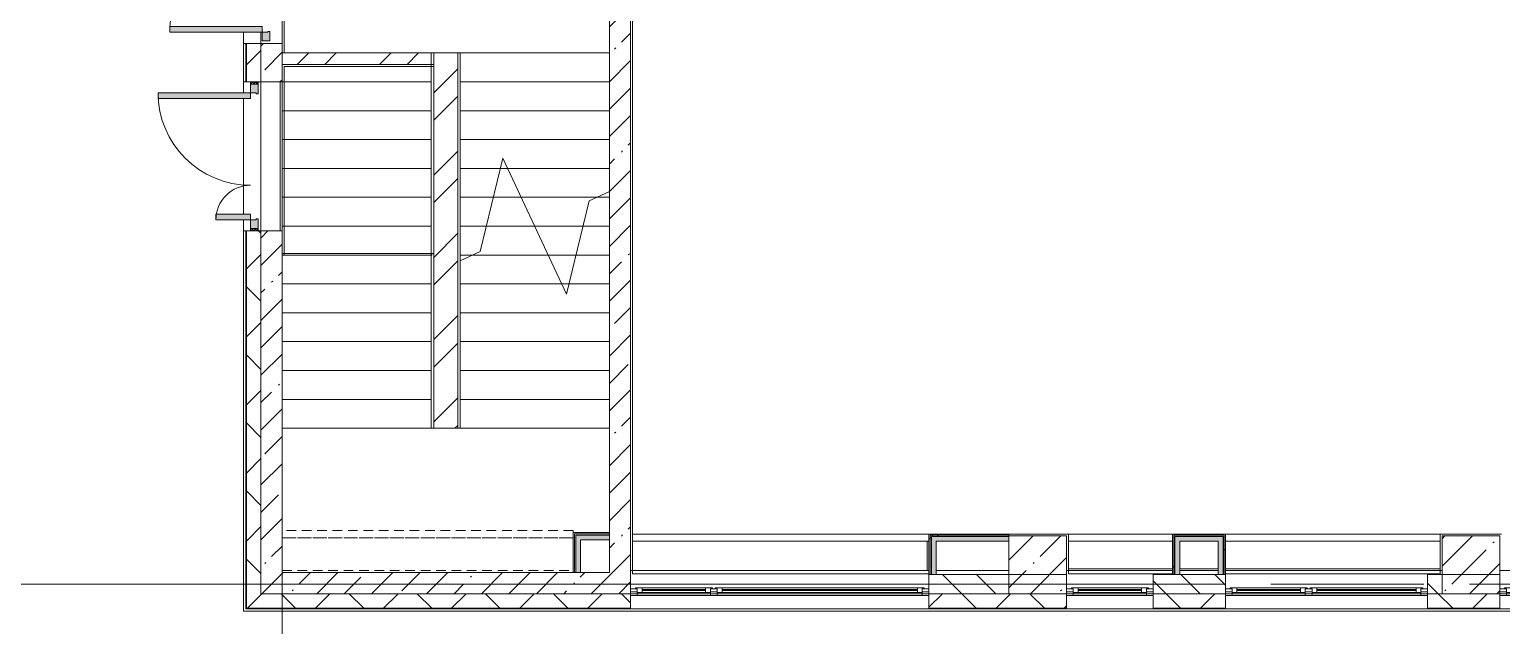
# Model space of a CAD drawing. Header units: millimetres. Extents: x 35881 to 234190, y -8553 to 29063.
# Drawn here: x 104665 to 119958, y -431 to 5765 of the extents above; entities that cross this region are included whole.
import ezdxf

# ---------------------------------------------------------------- set-up
doc = ezdxf.new("R2010")
doc.units = ezdxf.units.MM
doc.linetypes.add('200_ШТРИХ__ш1_п0_6_', pattern=[160, 100, -60])
doc.linetypes.add('Осевая', pattern=[3175, 635, -476.25, 1587.5, -476.25])
for name, color, linetype, lineweight in [('A-DETL-MBND-1', 7, '200_ШТРИХ__ш1_п0_6_', 9), ('A-GLAZ-2', 7, 'Continuous', 5), ('A-WALL', 7, 'Continuous', 9), ('A-WALL-3', 7, 'Continuous', 5), ('I-WALL-4', 7, 'Continuous', 5), ('S-COLS-1', 7, 'Continuous', 5), ('S-STRS-2', 7, 'Continuous', 5), ('S-STRS-MBND-1', 7, 'Continuous', 5), ('Оси', 7, 'Continuous', 9), ('Оси-2', 7, 'Осевая', 9)]:
    doc.layers.add(name, color=color, linetype=linetype, lineweight=lineweight)
for name, color, linetype, lineweight, true_color in [('A-DOOR-4', 7, 'Continuous', 5, 0xaaaaaa), ('A-DOOR-5', 7, 'Continuous', 5, 0xe2e2e2), ('A-DOOR-FRAM-3', 7, 'Continuous', 5, 0xaaaaaa), ('A-FLOR-1', 7, 'Continuous', 5, 0xaaaaaa), ('I-WALL-1', 7, 'Continuous', 9, 0xe7e7e7), ('I-WALL-2', 7, 'Continuous', 5, 0xe7e7e7)]:
    doc.layers.add(name, color=color, linetype=linetype, lineweight=lineweight, true_color=true_color)
pattern_1 = [(45, (107179.66, 0), (-353.5534, 353.5534), []), (135, (107179.66, 0), (-353.5534, -353.5534), [])]
pattern_2 = [(45, (107179.66, 0), (-285.123, 285.123), []), (45, (107464.8, 0), (-285.123, 285.123), [504.031, -100.806, 16.764, -84.042])]
pattern_3 = [(45, (107179.66, 0), (-427.684, 427.684), []), (45, (107464.8, 0), (-427.684, 427.684), [])]
pattern_4 = [(45, (107179.66, 0), (-530.33, 530.33), []), (135, (107179.66, 0), (-530.33, -530.33), [])]

# ---------------------------------------------------------------- blocks, each defined once
blk = doc.blocks.new('120_Окно_СКБ_1Ст - 120_Окно_СКБ_1Ст 900х2500_h_-22445987-1_10_2_птичка')
at = {"layer": 'A-GLAZ-2'}
for p, q in [((-450, -127), (-450, -57)), ((-450, -57), (-380, -57)), ((450, -57), (-450, -57)), ((-380, -127), (-450, -127)), ((-450, -127), (-400, -127)), ((-380, -127), (-400, -127)), ((-400, -127), (-400, -137)), ((-400, -137), (400, -137)), ((400, -137), (-400, -137)), ((-380, -57), (-380, -127)), ((380, -87), (-380, -87)), ((-380, -87), (-380, -127)), ((-330, -137), (-330, -87)), ((-330, -107), (330, -107)), ((330, -117), (-330, -117)), ((330, -137), (330, -87)), ((380, -127), (380, -57)), ((380, -57), (450, -57)), ((380, -127), (380, -87)), ((450, -127), (380, -127)), ((400, -127), (380, -127)), ((400, -127), (450, -127)), ((400, -137), (400, -127)), ((450, -57), (450, -127))]:
    blk.add_line(p, q, dxfattribs=at)
blk = doc.blocks.new('120_Окно_СКБ_2Ст - 120_Окно_СКБ_2Ст 2100х2500 _мал створка справа_-22445857-1_10_2_птичка')
at = {"layer": 'A-GLAZ-2'}
for p, q in [((-1050, -127), (-1050, -57)), ((-1050, -57), (-980, -57)), ((1050, -57), (-1050, -57)), ((-980, -127), (-1050, -127)), ((-1050, -127), (-1000, -127)), ((-980, -127), (-1000, -127)), ((-1000, -127), (-1000, -137)), ((-1000, -137), (170, -137)), ((170, -137), (-1000, -137)), ((-980, -57), (-980, -127)), ((150, -87), (-980, -87)), ((-980, -87), (-980, -127)), ((-930, -137), (-930, -87)), ((-930, -107), (100, -107)), ((100, -117), (-930, -117)), ((100, -137), (100, -87)), ((150, -127), (150, -57)), ((150, -57), (220, -57)), ((150, -127), (150, -87)), ((220, -127), (150, -127)), ((170, -127), (150, -127)), ((170, -127), (200, -127)), ((170, -137), (170, -127)), ((220, -127), (200, -127)), ((200, -127), (200, -137)), ((200, -137), (1000, -137)), ((1000, -137), (200, -137)), ((220, -57), (220, -127)), ((980, -87), (220, -87)), ((220, -87), (220, -127)), ((270, -137), (270, -87)), ((270, -107), (930, -107)), ((930, -117), (270, -117)), ((930, -137), (930, -87)), ((980, -127), (980, -57)), ((980, -57), (1050, -57)), ((980, -127), (980, -87)), ((1050, -127), (980, -127)), ((1000, -127), (980, -127)), ((1000, -127), (1050, -127)), ((1000, -137), (1000, -127)), ((1050, -57), (1050, -127))]:
    blk.add_line(p, q, dxfattribs=at)
blk = doc.blocks.new('120_Окно_СКБ_2Ст - 120_Окно_СКБ_2Ст 3100х2500 _мал_створка слева_-V273-1_10_2_птичка')
at = {"layer": 'A-GLAZ-2'}
for p, q in [((-1550, -127), (-1550, -57)), ((-1550, -57), (-1480, -57)), ((1550, -57), (-1550, -57)), ((-1480, -127), (-1550, -127)), ((-1550, -127), (-1500, -127)), ((-1480, -127), (-1500, -127)), ((-1500, -127), (-1500, -137)), ((-1500, -137), (670, -137)), ((670, -137), (-1500, -137)), ((-1480, -57), (-1480, -127)), ((650, -87), (-1480, -87)), ((-1480, -87), (-1480, -127)), ((-1430, -137), (-1430, -87)), ((-1430, -107), (600, -107)), ((600, -117), (-1430, -117)), ((600, -137), (600, -87)), ((650, -127), (650, -57)), ((650, -57), (720, -57)), ((650, -127), (650, -87)), ((720, -127), (650, -127)), ((670, -127), (650, -127)), ((670, -127), (700, -127)), ((670, -137), (670, -127)), ((720, -127), (700, -127)), ((700, -127), (700, -137)), ((700, -137), (1500, -137)), ((1500, -137), (700, -137)), ((720, -57), (720, -127)), ((1480, -87), (720, -87)), ((720, -87), (720, -127)), ((770, -137), (770, -87)), ((770, -107), (1430, -107)), ((1430, -117), (770, -117)), ((1430, -137), (1430, -87)), ((1480, -127), (1480, -57)), ((1480, -57), (1550, -57)), ((1480, -127), (1480, -87)), ((1550, -127), (1480, -127)), ((1500, -127), (1480, -127)), ((1500, -127), (1550, -127)), ((1500, -137), (1500, -127)), ((1550, -57), (1550, -127))]:
    blk.add_line(p, q, dxfattribs=at)
blk = doc.blocks.new('110_Дверь_СКБ_2Ст_Наружная - ДН-1_л__ Двухстворчатая 1350 х3200 _ЛК_ в свету с верхним остеклением 2-22796854-1_10_2_птичка')
at = {"layer": 'A-DOOR-5'}
for points in [[(-715.5, 101), (-715.5, -91), (-655.5, -91), (-655.5, 869), (-715.5, 869)], [(694.5, -79), (694.5, -91), (754.5, -91), (754.5, 419), (694.5, 419), (694.5, -12.6)]]:
    blk.add_hatch(color=256, dxfattribs=at).paths.add_polyline_path(points)
h = blk.add_hatch(color=256, dxfattribs=at)
h.paths.add_polyline_path([(-805.5, -171), (-705.5, -171), (-705.5, -151), (-715.5, -151), (-715.5, -91), (-805.5, -91)])
h.paths.add_polyline_path([(744.5, -171), (844.5, -171), (844.5, -91), (754.5, -91), (754.5, -151), (744.5, -151)])
at = {"layer": 'A-DOOR-4'}
for p, q in [((-715.5, 869), (-715.5, -91)), ((-655.5, 869), (-715.5, 869)), ((-655.5, -91), (-655.5, 869)), ((754.5, 419), (694.5, 419)), ((694.5, 419), (694.5, -91)), ((754.5, -91), (754.5, 419)), ((-715.5, -91), (-655.5, -91)), ((694.5, -91), (754.5, -91))]:
    blk.add_line(p, q, dxfattribs=at)
for centre, radius, start, end in [((-715.5, -91), 960, 0, 90), ((754.5, -91), 510, 90, 180)]:
    blk.add_arc(centre, radius, start, end, dxfattribs=at)
at = {"layer": 'A-DOOR-FRAM-3'}
for p, q in [((-715.5, -91), (-805.5, -91)), ((-805.5, -91), (-805.5, -171)), ((-715.5, -151), (-715.5, -91)), ((-705.5, -151), (-715.5, -151)), ((-705.5, -171), (-705.5, -151)), ((754.5, -151), (744.5, -151)), ((744.5, -151), (744.5, -171)), ((754.5, -91), (754.5, -151)), ((844.5, -91), (754.5, -91)), ((844.5, -171), (844.5, -91)), ((-805.5, -171), (-705.5, -171)), ((744.5, -171), (844.5, -171))]:
    blk.add_line(p, q, dxfattribs=at)
blk = doc.blocks.new('110_Дверь_СКБ_2Ст_Наружная - ДН-3_л__ Двухстворчатая 1200 х3200 из подвала EI30-23666533-1_10_2_птичка')
at = {"layer": 'A-DOOR-4'}
h = blk.add_hatch(dxfattribs=at)
h.set_pattern_fill('FP_164', color=256, style=0, pattern_type=2)
h.set_pattern_definition([(135, (1526.41, 143.685), (-14.14214, -14.14214), []), (225, (1526.41, 143.685), (14.14214, -14.14214), [])])
h.paths.add_polyline_path([(770, -48), (772, -51), (795, -51), (795, 29), (770, 29), (770, -31)])
at = {"layer": 'A-DOOR-5'}
for points in [[(620, 989), (620, 29), (680, 29), (680, 989)], [(-640, 71), (-640, 29), (-580, 29), (-580, 389), (-640, 389), (-640, 79)]]:
    blk.add_hatch(color=256, dxfattribs=at).paths.add_polyline_path(points)
h = blk.add_hatch(color=256, dxfattribs=at)
h.paths.add_polyline_path([(-730, -51), (-630, -51), (-630, -31), (-640, -31), (-640, 29), (-730, 29)])
h.paths.add_polyline_path([(670, -51), (770, -48), (770, 29), (680, 29), (680, -31), (670, -31)])
at = {"layer": 'A-DOOR-FRAM-3'}
h = blk.add_hatch(dxfattribs=at)
h.set_pattern_fill('FP_165', color=256, style=0, pattern_type=2)
h.set_pattern_definition([(45, (-596.384, 143.685), (-14.1421, 14.1421), []), (135, (-596.384, 143.685), (-14.1421, -14.1421), [])])
h.paths.add_polyline_path([(-755, 29), (-755, -51), (-730, -51), (-730, 29)])
at = {"layer": 'A-DOOR-4'}
for p, q in [((680, 989), (620, 989)), ((620, 989), (620, 29)), ((680, 29), (680, 989)), ((-640, 389), (-640, 29)), ((-580, 389), (-640, 389)), ((-580, 29), (-580, 389)), ((-640, 29), (-580, 29)), ((620, 29), (680, 29))]:
    blk.add_line(p, q, dxfattribs=at)
for centre, radius, start, end in [((680, 29), 960, 90, 180), ((-640, 29), 360, 0, 90)]:
    blk.add_arc(centre, radius, start, end, dxfattribs=at)
at = {"layer": 'A-DOOR-FRAM-3'}
for p, q in [((-730, 29), (-755, 29)), ((-755, 29), (-755, -51)), ((-640, 29), (-730, 29)), ((-730, 29), (-730, -51)), ((-730, -51), (-730, 29)), ((-640, -31), (-640, 29)), ((680, 29), (680, -31)), ((770, 29), (680, 29)), ((770, -51), (770, 29)), ((795, 29), (770, 29)), ((770, 29), (770, -51)), ((795, -51), (795, 29)), ((-755, -51), (-730, -51)), ((-730, -51), (-630, -51)), ((-630, -31), (-640, -31)), ((-630, -51), (-630, -31)), ((680, -31), (670, -31)), ((670, -31), (670, -51)), ((670, -51), (770, -51)), ((770, -51), (795, -51))]:
    blk.add_line(p, q, dxfattribs=at)
blk = doc.blocks.new('Зашивка приборов отопления18 - Зашивка приборов отопления-33281779-1_10_2_птичка')
at = {"layer": 'A-WALL-3'}
for p, q in [((12140, 520), (9910, 520)), ((12140, 445), (12140, 520)), ((12140, 445), (9910, 445)), ((9910, 445), (12140, 445)), ((12140, 105), (12140, 445)), ((9910, 105), (12140, 105))]:
    blk.add_line(p, q, dxfattribs=at)
blk = doc.blocks.new('Зашивка приборов отопления16 - Зашивка приборов отопления-33282046-1_10_2_птичка')
at = {"layer": 'A-WALL-3'}
for p, q in [((10990, 520), (9910, 520)), ((9910, 520), (9910, 445)), ((10990, 445), (9910, 445)), ((9910, 445), (9910, 105)), ((9910, 445), (10990, 445)), ((9910, 105), (10990, 105))]:
    blk.add_line(p, q, dxfattribs=at)
blk = doc.blocks.new('Зашивка приборов отопления17 - Зашивка приборов отопления-33282118-1_10_2_птичка')
at = {"layer": 'A-WALL-3'}
for p, q in [((10990, 520), (7910, 520)), ((7910, 520), (7910, 445)), ((10990, 445), (7910, 445)), ((7910, 445), (7910, 105)), ((7910, 445), (10990, 445)), ((7910, 105), (10990, 105))]:
    blk.add_line(p, q, dxfattribs=at)
blk = doc.blocks.new('Зашивка приборов отопления45 - Зашивка приборов отопления-33465879-1_10_2_птичка')
at = {"layer": 'A-DETL-MBND-1'}
for p, q in [((3135, 556), (110, 556)), ((3135, 481), (110, 481)), ((110, 481), (3135, 481)), ((3135, 535), (3135, 556)), ((110, 141), (3135, 141))]:
    blk.add_line(p, q, dxfattribs=at)

msp = doc.modelspace()

# ---------------------------------------------------------------- hatches: boundary and pattern name
at = {"layer": 'A-WALL-3'}
h = msp.add_hatch(dxfattribs=at)
h.set_pattern_fill('FP_74', color=256, style=0, pattern_type=2)
h.set_pattern_definition(pattern_1)
h.paths.add_polyline_path([(107069.7, -100), (107069.7, 3670), (106919.7, 3670), (106919.7, -100)])
h.paths.add_polyline_path([(106919.7, 5220), (107069.7, 5220), (107069.7, 5620), (106919.7, 5620), (106919.7, 5520)])
h.paths.add_polyline_path([(106919.7, 7320), (107069.7, 7320), (107069.7, 8520), (106919.7, 8520), (106919.7, 7544.6)])
h.paths.add_polyline_path([(106980.3, 10820), (107069.7, 10820), (107069.7, 12220), (106919.7, 12220), (106919.7, 10820)])
h.paths.add_polyline_path([(107069.7, 13120), (107069.1, 15350), (106919.7, 15350), (106919.7, 13120), (107025.4, 13120)])
h = msp.add_hatch(dxfattribs=at)
h.set_pattern_fill('FP_66', color=256, style=0, pattern_type=2)
h.set_pattern_definition([(135, (107179.66, 0), (-176.7767, -176.7767), [])])
h.paths.add_polyline_path([(114009.7, -100), (114839.7, -100), (114839.7, 100), (114009.7, 100), (114009.7, -80)])
h.paths.add_polyline_path([(129089.7, -100), (129089.7, 100), (128789.7, 100), (128789.7, -100)])
h.paths.add_polyline_path([(134489.7, -100), (135489.4, -100), (135489.4, 100), (134489.7, 100), (134489.7, -80)])
h.paths.add_polyline_path([(116339.4, -100), (117089.7, -100), (117089.7, 100), (116339.4, 100), (116339.4, -80)])
h.paths.add_polyline_path([(119339.7, -100), (119339.7, 100), (119189.7, 100), (119189.7, -100)])
h.paths.add_polyline_path([(127669.7, -100), (127889.7, -100), (127889.7, 100), (126539.7, 100), (126539.7, -100), (126574.8, -100)])
h.paths.add_polyline_path([(133589.7, -100), (133589.7, 100), (133339.7, 100), (133339.7, -100)])
h.paths.add_polyline_path([(122789.7, -100), (122789.7, 100), (122039.7, 100), (122039.7, -100)])
h.paths.add_polyline_path([(123689.7, -100), (123839.7, -94.4), (123839.7, 100), (123689.7, 100), (123689.7, -80)])
h.paths.add_polyline_path([(129814.7, -100), (129814.7, 100), (129689.7, 100), (129689.7, -100)])
h.paths.add_polyline_path([(132614.7, -100), (132739.7, -100), (132739.7, 100), (132614.7, 100), (132614.7, -80)])
h = msp.add_hatch(dxfattribs=at)
h.set_pattern_fill('FP_74', color=256, style=0, pattern_type=2)
h.set_pattern_definition(pattern_1)
h.paths.add_polyline_path([(145570.7, -250), (145570.7, -100), (145169.7, -100), (145169.7, -250)])
h.paths.add_polyline_path([(141049.7, -250), (141049.7, -100), (140189.7, -100), (140189.7, -250)])
h.paths.add_polyline_path([(137389.7, -250), (137389.7, -100), (136389.4, -100), (136389.4, -250), (136799.1, -250)])
h.paths.add_polyline_path([(143149.7, -250), (144269.7, -250), (144269.7, -100), (143149.7, -100), (143149.7, -190.3)])
h.paths.add_polyline_path([(134489.7, -250), (135489.4, -250), (135489.4, -100), (134489.7, -100), (134489.7, -211.8)])
h.paths.add_polyline_path([(128789.7, -250), (129814.7, -250), (129814.7, -100), (128789.7, -100), (128789.7, -226)])
h.paths.add_polyline_path([(126574.8, -250), (127889.7, -250), (127889.7, -100), (126539.7, -100), (126539.7, -250)])
h.paths.add_polyline_path([(124439.7, -250), (124439.7, -100), (123689.7, -100), (123689.7, -250), (123786.4, -250)])
h.paths.add_polyline_path([(122789.7, -250), (122789.7, -100), (122039.7, -100), (122039.7, -250)])
h.paths.add_polyline_path([(133589.7, -250), (133589.7, -100), (132614.7, -100), (132614.7, -250), (133081.2, -250)])
h.paths.add_polyline_path([(119189.7, -250), (119939.7, -248), (119939.7, -100), (119189.7, -100), (119189.7, -249.9)])
h.paths.add_polyline_path([(117089.7, -250), (117089.7, -100), (116339.4, -100), (116339.4, -250), (116350.6, -250)])
h.paths.add_polyline_path([(115439.4, -250), (115439.4, -100), (114009.7, -100), (114009.7, -250), (115421.1, -250)])
h.paths.add_polyline_path([(110909.7, -250), (110909.7, -100), (106919.7, -100), (106919.7, -250), (110773.8, -250)])
at = {"layer": 'I-WALL-1'}
for points in [[(110339.7, 460), (110689.7, 460), (110689.7, 510), (110339.7, 510), (110339.7, 481)], [(110339.7, 120), (110389.7, 125.5), (110389.7, 460), (110339.7, 458.7), (110339.7, 121.8)], [(114034.7, 100), (114084.7, 100), (114084.7, 495), (114034.7, 495), (114034.7, 120)], [(116614.4, 445), (117014.7, 445), (117014.7, 495), (116564.4, 495), (116564.4, 445)], [(117064.7, 100), (117064.7, 495), (117014.7, 495), (117014.7, 100)], [(116614.4, 100), (116614.4, 445), (116564.4, 445), (116564.4, 100)]]:
    msp.add_hatch(color=256, dxfattribs=at).paths.add_polyline_path(points)
at = {"layer": 'I-WALL-2'}
msp.add_hatch(color=256, dxfattribs=at).paths.add_polyline_path([(114084.7, 445), (114839.7, 445), (114839.7, 495), (114084.7, 495)])
at = {"layer": 'I-WALL-4'}
h = msp.add_hatch(dxfattribs=at)
h.set_pattern_fill('FP_67', color=256, style=0, pattern_type=2)
h.set_pattern_definition(pattern_2)
h.paths.add_polyline_path([(107069.7, -100), (107289.7, -100), (107289.7, 3670), (107069.7, 3670), (107069.7, 1795.6)])
h.paths.add_polyline_path([(107069.7, 5220), (107289.7, 5220), (107289.7, 5620), (107069.7, 5620), (107069.7, 5400)])
h.paths.add_polyline_path([(107069.7, 7320), (107289.7, 7320), (107289.7, 7900), (107069.7, 7900), (107069.7, 7544.6)])
h = msp.add_hatch(dxfattribs=at)
h.set_pattern_fill('FP_67', color=256, style=0, pattern_type=2)
h.set_pattern_definition(pattern_2)
h.paths.add_polyline_path([(110909.7, 120), (110909.7, 7900), (110689.7, 7900), (110689.7, 120), (110843.4, 120)])
h = msp.add_hatch(dxfattribs=at)
h.set_pattern_fill('FP_107', color=256, style=0, pattern_type=2)
h.set_pattern_definition(pattern_3)
h.paths.add_polyline_path([(107309.7, 5400), (108864.7, 5400), (108864.7, 5520), (107289.7, 5520), (107289.7, 5400)])
h = msp.add_hatch(dxfattribs=at)
h.set_pattern_fill('FP_107', color=256, style=0, pattern_type=2)
h.set_pattern_definition(pattern_3)
h.paths.add_polyline_path([(109114.7, 1620), (109114.7, 5520), (108864.7, 5520), (108864.7, 1620)])
h = msp.add_hatch(dxfattribs=at)
h.set_pattern_fill('FP_180', color=256, style=0, pattern_type=2)
h.set_pattern_definition(pattern_4)
h.paths.add_polyline_path([(114009.7, 100), (114022.2, 100), (114022.2, 520), (114009.7, 520), (114009.7, 120)])
h = msp.add_hatch(dxfattribs=at)
h.set_pattern_fill('FP_180', color=256, style=0, pattern_type=2)
h.set_pattern_definition(pattern_4)
h.paths.add_polyline_path([(114022.2, 507.5), (114839.7, 507.5), (114839.7, 520), (114022.2, 520)])
h = msp.add_hatch(dxfattribs=at)
h.set_pattern_fill('FP_180', color=256, style=0, pattern_type=2)
h.set_pattern_definition(pattern_4)
h.paths.add_polyline_path([(114022.2, 100), (114034.7, 100), (114034.7, 507.5), (114022.2, 507.5), (114022.2, 120)])
h = msp.add_hatch(dxfattribs=at)
h.set_pattern_fill('FP_180', color=256, style=0, pattern_type=2)
h.set_pattern_definition(pattern_4)
h.paths.add_polyline_path([(114491.7, 495), (114839.7, 500), (114839.7, 507.5), (114034.7, 507.5), (114034.7, 495), (114091.9, 495)])
h = msp.add_hatch(dxfattribs=at)
h.set_pattern_fill('FP_180', color=256, style=0, pattern_type=2)
h.set_pattern_definition(pattern_4)
h.paths.add_polyline_path([(116551.9, 100), (116551.9, 507.5), (116539.4, 507.5), (116539.4, 100)])
h = msp.add_hatch(dxfattribs=at)
h.set_pattern_fill('FP_180', color=256, style=0, pattern_type=2)
h.set_pattern_definition(pattern_4)
h.paths.add_polyline_path([(116564.4, 100), (116564.4, 495), (116551.9, 494.7), (116551.9, 100)])
h = msp.add_hatch(dxfattribs=at)
h.set_pattern_fill('FP_180', color=256, style=0, pattern_type=2)
h.set_pattern_definition(pattern_4)
h.paths.add_polyline_path([(117077.2, 100), (117077.2, 507.5), (117064.7, 507.5), (117064.7, 100)])
h = msp.add_hatch(dxfattribs=at)
h.set_pattern_fill('FP_180', color=256, style=0, pattern_type=2)
h.set_pattern_definition(pattern_4)
h.paths.add_polyline_path([(117089.7, 100), (117089.7, 520), (117077.2, 520), (117077.2, 100)])
h = msp.add_hatch(dxfattribs=at)
h.set_pattern_fill('FP_67', color=256, style=0, pattern_type=2)
h.set_pattern_definition(pattern_2)
h.paths.add_polyline_path([(109139.7, -100), (110909.7, -100), (110909.7, 120), (107289.7, 120), (107289.7, -100), (108839.7, -100)])
at = {"layer": 'S-COLS-1'}
h = msp.add_hatch(dxfattribs=at)
h.set_pattern_fill('FP_67', color=256, style=0, pattern_type=2)
h.set_pattern_definition(pattern_2)
h.paths.add_polyline_path([(115421.1, -100), (115439.7, -100), (115439.7, 500), (114839.7, 500), (114839.7, -100)])
h = msp.add_hatch(dxfattribs=at)
h.set_pattern_fill('FP_67', color=256, style=0, pattern_type=2)
h.set_pattern_definition(pattern_2)
h.paths.add_polyline_path([(119339.7, -100), (119939.7, -100), (119939.7, 500), (119339.7, 500), (119339.7, -80)])

# ---------------------------------------------------------------- linework, layer by layer
at = {"layer": 'A-FLOR-1'}
for p, q in [((107309.7, 7660), (107309.7, 5520)), ((110929.7, 7693), (110929.7, 520)), ((109114.7, 5520), (109139.7, 5520)), ((108864.7, 5379.5), (107310.2, 5379.5)), ((107310.2, 5379.5), (107310.2, 3435)), ((107269.7, 5220), (107269.7, 3670)), ((107289.7, 3435), (108864.7, 3435)), ((114839.7, 520), (115459.4, 520)), ((119319.7, 520), (119958.2, 520)), ((110929.7, 445), (110929.7, 140)), ((113989.7, 445), (110929.7, 445)), ((113989.7, 140), (113989.7, 445)), ((115459.4, 445), (115459.4, 159.9)), ((116539.4, 445), (115459.4, 445)), ((119319.7, 445), (117089.7, 445)), ((119319.7, 159.9), (119319.7, 445)), ((115459.4, 159.9), (116539.4, 159.9)), ((116614.4, 159.9), (117014.7, 159.9)), ((117089.7, 159.9), (119319.7, 159.9))]:
    msp.add_line(p, q, dxfattribs=at)
at = {"layer": 'A-WALL'}
for p, q in [((106916.7, 5620), (106916.7, 5220)), ((106919.7, 5620), (106919.7, 5220)), ((107069.7, 5220), (107069.7, 5620)), ((107289.7, 5520), (107289.7, 5400)), ((108864.7, 5400), (108864.7, 5520)), ((106916.7, 3670), (106916.7, -253)), ((106919.7, 3670), (106919.7, -250)), ((107069.7, -100), (107069.7, 3670)), ((110327.2, 522.5), (110689.7, 522.5)), ((110327.2, 120), (110327.2, 522.5)), ((110339.7, 510), (110689.7, 510)), ((110339.7, 120), (110339.7, 510)), ((110689.7, 460), (110689.7, 535)), ((114022.2, 100), (114022.2, 507.5)), ((114839.7, 507.5), (114022.2, 507.5)), ((114034.7, 100), (114034.7, 495)), ((114839.7, 495), (114034.7, 495)), ((116551.9, 507.5), (117077.2, 507.5)), ((116551.9, 100), (116551.9, 507.5)), ((116564.4, 495), (117064.7, 495)), ((116564.4, 100), (116564.4, 495)), ((117064.7, 495), (117064.7, 100)), ((117077.2, 507.5), (117077.2, 100)), ((110314.7, 120), (110389.7, 120)), ((115439.4, -100), (114009.7, -100)), ((117089.7, -100), (116339.4, -100)), ((119939.7, -100), (119189.7, -100)), ((106916.7, -253), (110909.7, -253)), ((106919.7, -250), (110909.7, -250)), ((114009.7, -250), (115439.4, -250)), ((114009.7, -253), (115439.4, -253)), ((116339.4, -250), (117089.7, -250)), ((116339.4, -253), (117089.7, -253)), ((119189.7, -250), (119939.7, -250)), ((119189.7, -253), (119939.7, -253))]:
    msp.add_line(p, q, dxfattribs=at)
at = {"layer": 'A-WALL-3'}
for p, q in [((106889.7, 5105), (106889.7, 5735)), ((107069.7, 5735), (107069.7, 5620)), ((107069.7, 5620), (106889.7, 5620)), ((106911.7, 5620), (106911.7, 5220)), ((106889.7, 5220), (106961.7, 5220)), ((107041.7, 5220), (107069.7, 5220)), ((107069.7, 5220), (107069.7, 3670)), ((106889.7, 3845), (106889.7, 5045)), ((106889.7, -280), (106889.7, 3785)), ((106961.7, 3670), (106889.7, 3670)), ((106911.7, 3670), (106911.7, -258)), ((107069.7, 3670), (107041.7, 3670)), ((114009.7, 100), (114009.7, -258)), ((115439.4, 100), (114084.7, 100)), ((115439.4, -258), (115439.4, 100)), ((117014.7, 100), (116339.4, 100)), ((116339.4, 100), (116339.4, -258)), ((117089.7, -258), (117089.7, 100)), ((119939.7, 100), (119189.7, 100)), ((119189.7, 100), (119189.7, -258)), ((119939.7, -258), (119939.7, 100)), ((114009.7, -100), (110909.7, -100)), ((110909.7, -258), (110909.7, -100)), ((115439.7, -100), (116339.4, -100)), ((117089.7, -100), (119189.7, -100)), ((119939.7, -100), (122039.7, -100)), ((179459.7, -280), (106889.7, -280)), ((119939.7, -258), (106911.7, -258)), ((119939.7, -258), (133589.7, -258))]:
    msp.add_line(p, q, dxfattribs=at)
at = {"layer": 'I-WALL-4'}
for p, q in [((110909.7, -100), (110909.7, 7900)), ((107289.7, 7680), (107289.7, 5520)), ((110689.7, 7680), (110689.7, 535)), ((107069.7, 5620), (107069.7, 5735)), ((107289.7, 5620), (107069.7, 5620)), ((109114.7, 5520), (107289.7, 5520)), ((109114.7, 1620), (109114.7, 5520)), ((107289.7, 120), (107289.7, 5400)), ((107289.7, 5400), (108864.7, 5400)), ((108864.7, 5400), (108864.7, 1620)), ((107069.7, 5220), (107289.7, 5220)), ((107069.7, 3670), (107069.7, 5220)), ((107289.7, 3670), (107069.7, 3670)), ((108864.7, 1620), (109114.7, 1620)), ((110689.7, 535), (110314.7, 535)), ((110314.7, 535), (110314.7, 120)), ((110389.7, 460), (110689.7, 460)), ((110389.7, 120), (110389.7, 460)), ((110689.7, 460), (110689.7, 120)), ((114009.7, 520), (114009.7, 100)), ((114839.7, 520), (114009.7, 520)), ((114839.7, 445), (114839.7, 520)), ((117089.7, 520), (116539.4, 520)), ((116539.4, 520), (116539.4, 100)), ((117089.7, 100), (117089.7, 520)), ((114084.7, 100), (114084.7, 445)), ((114084.7, 445), (114839.7, 445)), ((116614.4, 445), (117014.7, 445)), ((116614.4, 100), (116614.4, 445)), ((117014.7, 445), (117014.7, 100)), ((110314.7, 120), (107289.7, 120)), ((110689.7, 120), (110389.7, 120)), ((110909.7, 140), (114009.7, 140)), ((114009.7, 100), (114084.7, 100)), ((114084.7, 140), (114839.7, 140)), ((115439.7, 140), (116539.4, 140)), ((116614.4, 140), (117014.7, 140)), ((117014.7, 100), (117089.7, 100)), ((117089.7, 140), (119339.7, 140)), ((119939.7, 140), (122039.7, 140)), ((107069.7, -100), (110909.7, -100)), ((110979.7, -80), (110909.7, -80)), ((111809.7, -80), (111739.7, -80)), ((114009.7, -80), (113939.7, -80)), ((115509.4, -80), (115439.7, -80)), ((116339.4, -80), (116269.4, -80)), ((117159.7, -80), (117089.7, -80)), ((117989.7, -80), (117919.7, -80)), ((119189.7, -80), (119119.7, -80)), ((120009.7, -80), (119939.7, -80))]:
    msp.add_line(p, q, dxfattribs=at)
at = {"layer": 'S-COLS-1'}
for p, q in [((115439.7, 500), (114839.7, 500)), ((114839.7, 500), (114839.7, -100)), ((115439.7, -100), (115439.7, 500)), ((119939.7, 500), (119339.7, 500)), ((119339.7, 500), (119339.7, -100)), ((119939.7, -100), (119939.7, 500)), ((114839.7, -100), (115439.7, -100)), ((119339.7, -100), (119939.7, -100))]:
    msp.add_line(p, q, dxfattribs=at)
at = {"layer": 'S-STRS-2'}
for p, q in [((110689.7, 5520), (109139.7, 5520)), ((109139.7, 5520), (109139.7, 5220)), ((110689.7, 5520), (109139.7, 5520)), ((109139.7, 5220), (109139.7, 4920)), ((110689.7, 5220), (109139.7, 5220)), ((110689.7, 5220), (109139.7, 5220)), ((109139.7, 4920), (109139.7, 4620)), ((110689.7, 4920), (109139.7, 4920)), ((110689.7, 4920), (109139.7, 4920)), ((109139.7, 4620), (109139.7, 4320)), ((110689.7, 4620), (109139.7, 4620)), ((110689.7, 4620), (109139.7, 4620)), ((109139.7, 4320), (109139.7, 4020)), ((109558.2, 4320), (109139.7, 4320)), ((109558.2, 4320), (109139.7, 4320)), ((109634.9, 4320), (109558.2, 4320)), ((109634.9, 4320), (109558.2, 4320)), ((110689.7, 4320), (109634.9, 4320)), ((110689.7, 4320), (109634.9, 4320)), ((109139.7, 4020), (109139.7, 3720)), ((109485.3, 4020), (109139.7, 4020)), ((109485.3, 4020), (109139.7, 4020)), ((109774.8, 4020), (109485.3, 4020)), ((109774.8, 4020), (109485.3, 4020)), ((110558, 4020), (109774.8, 4020)), ((110558, 4020), (109774.8, 4020)), ((110689.7, 4020), (110558, 4020)), ((110689.7, 4020), (110558, 4020)), ((109139.7, 3720), (109139.7, 3420)), ((109412.4, 3720), (109139.7, 3720)), ((109412.4, 3720), (109139.7, 3720)), ((109914.7, 3720), (109412.4, 3720)), ((109914.7, 3720), (109412.4, 3720)), ((110416.9, 3720), (109914.7, 3720)), ((110416.9, 3720), (109914.7, 3720)), ((110689.7, 3720), (110416.9, 3720)), ((110689.7, 3720), (110416.9, 3720)), ((107289.7, 3420), (108839.7, 3420)), ((107289.7, 3420), (108839.7, 3420)), ((107310.7, 3435), (107310.7, 3420)), ((108839.7, 3420), (108843.7, 3420)), ((108839.7, 3120), (108839.7, 3420)), ((108843.7, 3420), (108843.7, 3435)), ((109139.7, 3420), (109139.7, 3358.6)), ((109271.3, 3420), (109139.7, 3420)), ((109271.3, 3420), (109139.7, 3420)), ((110054.5, 3420), (109271.3, 3420)), ((110054.5, 3420), (109271.3, 3420)), ((110344, 3420), (110054.5, 3420)), ((110344, 3420), (110054.5, 3420)), ((110689.7, 3420), (110344, 3420)), ((110689.7, 3420), (110344, 3420)), ((109139.7, 3358.6), (109139.7, 3120)), ((107289.7, 3120), (108839.7, 3120)), ((107289.7, 3120), (108839.7, 3120)), ((108839.7, 2820), (108839.7, 3120)), ((109139.7, 3120), (109139.7, 2820)), ((110194.4, 3120), (109139.7, 3120)), ((110194.4, 3120), (109139.7, 3120)), ((110271.1, 3120), (110194.4, 3120)), ((110271.1, 3120), (110194.4, 3120)), ((110689.7, 3120), (110271.1, 3120)), ((110689.7, 3120), (110271.1, 3120)), ((107289.7, 2820), (108839.7, 2820)), ((107289.7, 2820), (108839.7, 2820)), ((108839.7, 2520), (108839.7, 2820)), ((109139.7, 2820), (109139.7, 2520)), ((110689.7, 2820), (109139.7, 2820)), ((110689.7, 2820), (109139.7, 2820)), ((107289.7, 2520), (108839.7, 2520)), ((107289.7, 2520), (108839.7, 2520)), ((108839.7, 2220), (108839.7, 2520)), ((109139.7, 2520), (109139.7, 2220)), ((110689.7, 2520), (109139.7, 2520)), ((110689.7, 2520), (109139.7, 2520)), ((107289.7, 2220), (108839.7, 2220)), ((107289.7, 2220), (108839.7, 2220)), ((108839.7, 1920), (108839.7, 2220)), ((109139.7, 2220), (109139.7, 1920)), ((110689.7, 2220), (109139.7, 2220)), ((110689.7, 2220), (109139.7, 2220)), ((107289.7, 1920), (108839.7, 1920)), ((107289.7, 1920), (108839.7, 1920)), ((108839.7, 1620), (108839.7, 1920)), ((109139.7, 1920), (109139.7, 1620)), ((110689.7, 1920), (109139.7, 1920)), ((110689.7, 1920), (109139.7, 1920)), ((107289.7, 1620), (108839.7, 1620)), ((107289.7, 1620), (108839.7, 1620)), ((108864.7, 1620), (108839.7, 1620)), ((109139.7, 1620), (109114.7, 1620)), ((110689.7, 1620), (109139.7, 1620)), ((110689.7, 1620), (109139.7, 1620))]:
    msp.add_line(p, q, dxfattribs=at)
at = {"layer": 'S-STRS-MBND-1'}
for p, q in [((107289.7, 5520), (108839.7, 5520)), ((107289.7, 1620), (107289.7, 5520)), ((108839.7, 1620), (108839.7, 5520)), ((107289.7, 5220), (108839.7, 5220)), ((107289.7, 5220), (108839.7, 5220)), ((107289.7, 4920), (108839.7, 4920)), ((107289.7, 4920), (108839.7, 4920)), ((107289.7, 4620), (108839.7, 4620)), ((107289.7, 4620), (108839.7, 4620)), ((107289.7, 4320), (108839.7, 4320)), ((107289.7, 4320), (108839.7, 4320)), ((109348.2, 3455.9), (109584.5, 4428.1)), ((109634.9, 4320), (109558.2, 4320)), ((109634.9, 4320), (109558.2, 4320)), ((109584.5, 4428.1), (110244.8, 3011.9)), ((107289.7, 4020), (108839.7, 4020)), ((107289.7, 4020), (108839.7, 4020)), ((109774.8, 4020), (109485.3, 4020)), ((109774.8, 4020), (109485.3, 4020)), ((110244.8, 3011.9), (110481.1, 3984.1)), ((110481.1, 3984.1), (110689.7, 4081.4)), ((110689.7, 4020), (110558, 4020)), ((110689.7, 4020), (110558, 4020)), ((107289.7, 3720), (108839.7, 3720)), ((107289.7, 3720), (108839.7, 3720)), ((109914.7, 3720), (109412.4, 3720)), ((109914.7, 3720), (109412.4, 3720)), ((110689.7, 3720), (110416.9, 3720)), ((110689.7, 3720), (110416.9, 3720)), ((107289.7, 3420), (108839.7, 3420)), ((107289.7, 3420), (108839.7, 3420)), ((109139.7, 3358.6), (109348.2, 3455.9)), ((110054.5, 3420), (109271.3, 3420)), ((110054.5, 3420), (109271.3, 3420)), ((110689.7, 3420), (110344, 3420)), ((110689.7, 3420), (110344, 3420)), ((110689.7, 3420), (110689.7, 1620)), ((109139.7, 3358.6), (109139.7, 1620)), ((107289.7, 3120), (108839.7, 3120)), ((107289.7, 3120), (108839.7, 3120)), ((110194.4, 3120), (109139.7, 3120)), ((110194.4, 3120), (109139.7, 3120)), ((110689.7, 3120), (110271.1, 3120)), ((110689.7, 3120), (110271.1, 3120)), ((107289.7, 2820), (108839.7, 2820)), ((107289.7, 2820), (108839.7, 2820)), ((110689.7, 2820), (109139.7, 2820)), ((110689.7, 2820), (109139.7, 2820)), ((107289.7, 2520), (108839.7, 2520)), ((107289.7, 2520), (108839.7, 2520)), ((110689.7, 2520), (109139.7, 2520)), ((110689.7, 2520), (109139.7, 2520)), ((107289.7, 2220), (108839.7, 2220)), ((107289.7, 2220), (108839.7, 2220)), ((110689.7, 2220), (109139.7, 2220)), ((110689.7, 2220), (109139.7, 2220)), ((107289.7, 1920), (108839.7, 1920)), ((107289.7, 1920), (108839.7, 1920)), ((110689.7, 1920), (109139.7, 1920)), ((110689.7, 1920), (109139.7, 1920)), ((107289.7, 1620), (107289.7, 120)), ((107289.7, 1620), (108839.7, 1620)), ((107289.7, 1620), (108839.7, 1620)), ((109139.7, 1620), (108839.7, 1620)), ((110689.7, 1620), (109139.7, 1620)), ((110689.7, 1620), (109139.7, 1620)), ((110689.7, 120), (110689.7, 1620)), ((107289.7, 120), (110689.7, 120))]:
    msp.add_line(p, q, dxfattribs=at)
at = {"layer": 'Оси'}
for p, q in [((107289.7, 5439), (107289.7, 15380)), ((107289.7, -4552.8), (107289.7, 5388.2)), ((103950.9, 0), (116450.9, 0))]:
    msp.add_line(p, q, dxfattribs=at)
at = {"layer": 'Оси-2'}
for p, q in [((107289.7, 5388.2), (107289.7, 5439)), ((116450.9, 0), (133439.7, 0))]:
    msp.add_line(p, q, dxfattribs=at)

# ---------------------------------------------------------------- block references
at = {"layer": 'A-DETL-MBND-1'}
msp.add_blockref('Зашивка приборов отопления45 - Зашивка приборов отопления-33465879-1_10_2_птичка', (107179.7, 0), dxfattribs=at)
at = {"layer": 'A-DOOR-4', "rotation": 89.99999999999991}
for name, p in [('110_Дверь_СКБ_2Ст_Наружная - ДН-1_л__ Двухстворчатая 1350 х3200 _ЛК_ в свету с верхним остеклением 2-22796854-1_10_2_птичка', (106990.7, 6450.5)), ('110_Дверь_СКБ_2Ст_Наружная - ДН-3_л__ Двухстворчатая 1200 х3200 из подвала EI30-23666533-1_10_2_птичка', (106990.7, 4425.5))]:
    msp.add_blockref(name, p, dxfattribs=at)
at = {"layer": 'A-GLAZ-2', "rotation": 180}
for name, p in [('120_Окно_СКБ_2Ст - 120_Окно_СКБ_2Ст 3100х2500 _мал_створка слева_-V273-1_10_2_птичка', (112459.7, -175)), ('120_Окно_СКБ_1Ст - 120_Окно_СКБ_1Ст 900х2500_h_-22445987-1_10_2_птичка', (115889.4, -175)), ('120_Окно_СКБ_2Ст - 120_Окно_СКБ_2Ст 2100х2500 _мал створка справа_-22445857-1_10_2_птичка', (118139.7, -175)), ('120_Окно_СКБ_2Ст - 120_Окно_СКБ_2Ст 2100х2500 _мал створка справа_-22445857-1_10_2_птичка', (120989.7, -175))]:
    msp.add_blockref(name, p, dxfattribs=at)
at = {"layer": 'A-WALL-3'}
for name, p in [('Зашивка приборов отопления17 - Зашивка приборов отопления-33282118-1_10_2_птичка', (103019.7, 0)), ('Зашивка приборов отопления16 - Зашивка приборов отопления-33282046-1_10_2_птичка', (105549.4, 0)), ('Зашивка приборов отопления18 - Зашивка приборов отопления-33281779-1_10_2_птичка', (107179.7, 0))]:
    msp.add_blockref(name, p, dxfattribs=at)

doc.saveas('drawing.dxf')
